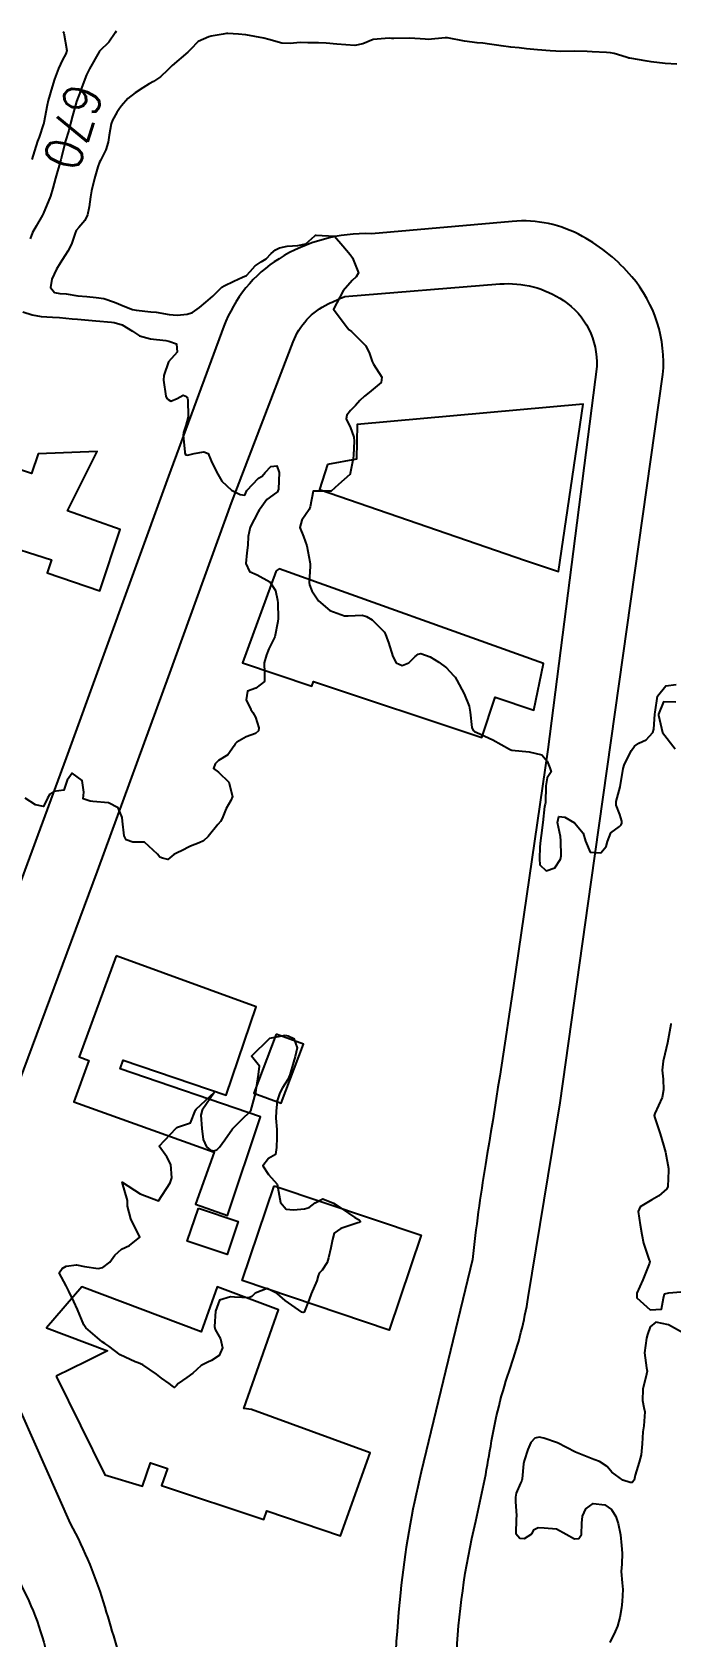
# Model space of a CAD drawing. Header units: metres. Extents: x 298520 to 308411, y 7433745 to 7450750.
# Drawn here: x 300346.1 to 300416, y 7446001.3 to 7446177.2 of the extents above; entities that cross this region are included whole.
import ezdxf
from ezdxf.enums import TextEntityAlignment as Align

# ---------------------------------------------------------------- set-up
doc = ezdxf.new("R2010")
doc.units = ezdxf.units.M
doc.header["$LTSCALE"] = 10
for name, color, linetype in [('Cotas', 45, 'Continuous'), ('Curvas de Nivel 1m', 11, 'Continuous'), ('Curvas de Nivel 5m', 15, 'Continuous'), ('Edificações', 30, 'Continuous'), ('Vias Primárias', 230, 'Continuous')]:
    doc.layers.add(name, color=color, linetype=linetype)
doc.styles.add('Style-STANDARD', font='STANDARD.shx')

msp = doc.modelspace()

# ---------------------------------------------------------------- linework, layer by layer
at = {"layer": 'Curvas de Nivel 1m', "flags": 128}
for points, elevation in [([(300349.42, 7446177.27), (300349.5, 7446177.23), (300349.54, 7446177.11), (300349.84, 7446175.23), (300349.75, 7446174.86), (300349.38, 7446174.19), (300348.94, 7446173.24), (300348.5, 7446172.1), (300348.24, 7446171.25), (300347.81, 7446169.74), (300347.7, 7446169.25), (300347.34, 7446167.29), (300347.33, 7446167.26), (300347.33, 7446167.24), (300347.3, 7446167.17), (300346.81, 7446165.73), (300346.65, 7446165.27), (300346.31, 7446164.22), (300346.02, 7446163.27)], 671), ([(300416.67, 7446173.71), (300415.39, 7446173.81), (300413.86, 7446173.99), (300413.39, 7446174.06), (300411.5, 7446174.38), (300411.39, 7446174.39), (300411.31, 7446174.41), (300411.1, 7446174.49), (300409.79, 7446174.91), (300409.4, 7446174.97), (300408.94, 7446174.99), (300407.4, 7446175.09), (300406.82, 7446175.13), (300405.4, 7446175.17), (300403.94, 7446175.13), (300403.4, 7446175.14), (300402.8, 7446175.19), (300401.4, 7446175.31), (300400.19, 7446175.42), (300399.4, 7446175.5), (300398.47, 7446175.59), (300397.4, 7446175.73), (300396.15, 7446175.93), (300395.41, 7446176.02), (300394.79, 7446176.07), (300393.41, 7446176.25), (300391.53, 7446176.61), (300391.41, 7446176.62), (300391.29, 7446176.61), (300389.41, 7446176.44), (300389.11, 7446176.45), (300387.41, 7446176.57), (300385.66, 7446176.55), (300385.41, 7446176.54), (300385.16, 7446176.56), (300383.41, 7446176.44), (300382.28, 7446175.96), (300381.4, 7446175.79), (300380.42, 7446175.85), (300379.41, 7446175.93), (300378.26, 7446176.04), (300377.41, 7446176.07), (300376.25, 7446176.08), (300375.41, 7446176.09), (300374.33, 7446176.01), (300373.41, 7446176.03), (300371.96, 7446176.42), (300371.42, 7446176.57), (300369.47, 7446176.94), (300369.42, 7446176.95), (300368.65, 7446177), (300367.49, 7446177.09), (300367.42, 7446177.1), (300367.34, 7446177.1), (300366.96, 7446177.02), (300365.67, 7446176.78), (300365.42, 7446176.74), (300364.25, 7446176.21), (300363.4, 7446175.32), (300363.27, 7446175.19), (300363.1, 7446175.06), (300361.38, 7446173.59), (300361.13, 7446173.34), (300360.92, 7446173.09), (300360.13, 7446172.33), (300359.35, 7446171.83), (300358.88, 7446171.58), (300358.17, 7446171.13), (300357.34, 7446170.57), (300356.53, 7446169.95), (300355.83, 7446169.15), (300355.62, 7446168.86), (300355.32, 7446168.41), (300354.87, 7446167.6), (300354.72, 7446167.17), (300354.5, 7446165.95), (300354.38, 7446165.17), (300354.12, 7446164.32), (300353.53, 7446163.18), (300353.44, 7446162.99), (300353.25, 7446162.46), (300352.87, 7446161.19), (300352.56, 7446159.85), (300352.45, 7446159.2), (300352.31, 7446158.08), (300352.12, 7446157.2), (300351.81, 7446156.57), (300351.16, 7446155.81), (300350.89, 7446155.48), (300350.76, 7446155.21), (300350.35, 7446154.01), (300349.96, 7446153.22), (300349.64, 7446152.71), (300349.12, 7446151.92), (300348.72, 7446151.24), (300348.2, 7446150.14), (300348.07, 7446149.25), (300348.51, 7446148.68), (300349.08, 7446148.58), (300349.77, 7446148.53), (300351.07, 7446148.34), (300352.03, 7446148.24), (300353.07, 7446148.16), (300353.92, 7446148.02), (300355.07, 7446147.64), (300356.2, 7446147.15), (300357.06, 7446146.83), (300357.44, 7446146.75), (300359.06, 7446146.59), (300359.64, 7446146.52), (300361.05, 7446146.28), (300361.93, 7446146.2), (300363.05, 7446146.31), (300363.61, 7446146.51), (300364.38, 7446147.05), (300365.07, 7446147.64), (300365.83, 7446148.28), (300366.56, 7446149.03), (300366.82, 7446149.29), (300367.09, 7446149.44), (300368.16, 7446149.95), (300369.1, 7446150.36), (300369.53, 7446150.57), (300369.93, 7446150.98), (300370.48, 7446151.61), (300371.12, 7446152.06), (300371.69, 7446152.4), (300372.24, 7446152.96), (300372.71, 7446153.38), (300373.14, 7446153.59), (300373.97, 7446153.77), (300375.14, 7446153.85), (300376.04, 7446154.02), (300377, 7446154.9), (300377.08, 7446154.97), (300377.15, 7446154.99), (300379.15, 7446154.88), (300380.08, 7446153.8), (300380.87, 7446152.85), (300381.13, 7446152.48), (300381.78, 7446150.84), (300381.54, 7446150.4), (300381.09, 7446150), (300380.13, 7446148.86), (300379.06, 7446146.88), (300380.55, 7446144.86), (300380.79, 7446144.61), (300381.03, 7446144.41), (300382.61, 7446142.83), (300383, 7446142.02), (300383.29, 7446141.12), (300383.45, 7446140.82), (300384.36, 7446139.42), (300384.26, 7446138.81), (300382.95, 7446137.72), (300382.44, 7446137.34), (300381.93, 7446136.84), (300381.46, 7446136.32), (300380.93, 7446135.77), (300380.52, 7446135.25), (300380.43, 7446134.86), (300380.58, 7446134.53), (300380.9, 7446133.95), (300381.28, 7446132.85), (300381.32, 7446132.41), (300381.26, 7446130.85), (300381.22, 7446130.49), (300380.9, 7446128.85), (300380.89, 7446128.8), (300380.84, 7446128.75), (300379.6, 7446127.64), (300378.82, 7446126.93), (300378.79, 7446126.91), (300376.82, 7446126.9), (300376.51, 7446125.19), (300376.39, 7446124.9), (300375.59, 7446123.73), (300375.37, 7446122.92), (300375.77, 7446121.93), (300376.14, 7446120.91), (300376.45, 7446119.18), (300376.5, 7446118.9), (300376.51, 7446118.69), (300376.39, 7446116.9), (300376.44, 7446116.64), (300376.69, 7446116), (300377.4, 7446114.89), (300378.67, 7446113.83), (300380.27, 7446113.25), (300380.66, 7446113.23), (300382.18, 7446113.31), (300382.66, 7446113.17), (300383.28, 7446112.82), (300384.64, 7446111.47), (300384.84, 7446111.01), (300384.91, 7446110.81), (300385.09, 7446110.34), (300385.54, 7446108.8), (300385.92, 7446108.11), (300386.59, 7446107.79), (300387.29, 7446108.08), (300388.01, 7446108.77), (300388.33, 7446109.04), (300388.61, 7446109.1), (300389.64, 7446108.75), (300390.6, 7446108.18), (300391.43, 7446107.56), (300392.21, 7446106.72), (300392.38, 7446106.51), (300392.58, 7446106.21), (300393.38, 7446104.7), (300393.91, 7446103.33), (300394.04, 7446102.69), (300394.19, 7446101.02), (300394.34, 7446100.69), (300394.51, 7446100.56), (300394.74, 7446100.46), (300396.5, 7446099.66), (300398.32, 7446098.64), (300398.48, 7446098.55), (300398.6, 7446098.52), (300400.48, 7446098.34), (300401.88, 7446098), (300402.47, 7446097.32), (300402.73, 7446096.59), (300402.88, 7446096.16), (300402.45, 7446095.49), (300402.32, 7446094.59), (300402.26, 7446092.75), (300402.23, 7446092.59), (300402.17, 7446092.36), (300401.99, 7446090.6), (300401.8, 7446089.17), (300401.72, 7446088.6), (300401.67, 7446087.92), (300401.63, 7446086.6), (300401.67, 7446085.93), (300402.33, 7446085.29), (300403.3, 7446085.61), (300403.92, 7446086.57), (300403.99, 7446086.93), (300403.97, 7446088.57), (300403.9, 7446089.04), (300403.59, 7446090.58), (300403.72, 7446091.26), (300404.4, 7446091.19), (300405.46, 7446090.56), (300406.38, 7446089.42), (300406.64, 7446088.55), (300407.15, 7446087.34), (300408.35, 7446087.28), (300408.9, 7446087.97), (300409.05, 7446088.51), (300409.44, 7446089.44), (300410.39, 7446090.15), (300410.56, 7446090.32), (300410.63, 7446090.5), (300410.65, 7446090.75), (300410.4, 7446091.48), (300410.02, 7446092.5), (300410.02, 7446092.9), (300410.44, 7446094.5), (300410.79, 7446096.5), (300410.94, 7446096.97), (300411.7, 7446098.48), (300412.03, 7446098.94), (300412.5, 7446099.29), (300413.3, 7446099.66), (300414.04, 7446100.45), (300414.15, 7446100.82), (300414.26, 7446102.45), (300414.28, 7446102.7), (300414.55, 7446104.45), (300415.45, 7446105.57), (300416.57, 7446105.7)], 669), ([(300416.55, 7446103.77), (300415.18, 7446103.81), (300414.64, 7446102.45), (300414.64, 7446102.34), (300415.1, 7446100.44), (300416.49, 7446098.68)], 669), ([(300416, 7446068.55), (300415.98, 7446068.43), (300415.72, 7446066.82), (300415.65, 7446066.43), (300415.34, 7446065.19), (300415.15, 7446064.44), (300415.06, 7446063.45), (300415.14, 7446062.44), (300415.2, 7446061.28), (300415.04, 7446060.44), (300414.24, 7446058.67), (300414.17, 7446058.45), (300414.25, 7446058.21), (300414.84, 7446056.44), (300415.21, 7446055.2), (300415.43, 7446054.44), (300415.73, 7446052.64), (300415.74, 7446052.43), (300415.66, 7446050.69), (300415.56, 7446050.43), (300414.69, 7446049.65), (300413.9, 7446049.21), (300412.65, 7446048.47), (300412.42, 7446047.93), (300412.65, 7446046.47), (300412.81, 7446045.42), (300412.99, 7446044.46), (300413.64, 7446042.62), (300413.68, 7446042.45), (300413.65, 7446042.29), (300412.94, 7446040.46), (300412.28, 7446038.98), (300412.28, 7446038.47), (300413.75, 7446037.16), (300414.97, 7446037.23), (300415.19, 7446038.44), (300415.3, 7446038.91), (300415.78, 7446039.04), (300417.08, 7446039.12)], 669), ([(300417.72, 7446034.41), (300415.73, 7446035.53), (300414.36, 7446035.82), (300413.73, 7446035.31), (300413.44, 7446034.45), (300413.34, 7446034.07), (300413.13, 7446032.46), (300413.34, 7446030.79), (300413.39, 7446030.45), (300413.33, 7446030.12), (300412.94, 7446028.46), (300412.88, 7446027.22), (300413.05, 7446026.46), (300413.14, 7446025.98), (300413.04, 7446024.46), (300412.94, 7446023.8), (300412.87, 7446022.46), (300412.75, 7446021.28), (300412.52, 7446020.47), (300412.1, 7446019.03), (300411.99, 7446018.47), (300411.77, 7446018.24), (300411.53, 7446018.24), (300410.73, 7446018.49), (300409.54, 7446019.35), (300409.01, 7446019.97), (300408.2, 7446020.52), (300407.56, 7446020.76), (300407.21, 7446020.88), (300405.57, 7446021.56), (300403.58, 7446022.57), (300402.08, 7446023.08), (300401.59, 7446023.21), (300401.09, 7446023.1), (300400.66, 7446022.61), (300400.35, 7446021.84), (300399.95, 7446020.62), (300399.88, 7446020.29), (300399.73, 7446018.62), (300399.69, 7446018.46), (300399.53, 7446018.16), (300399.06, 7446017.07), (300398.97, 7446016.63), (300398.97, 7446016.1), (300399.11, 7446014.63), (300399.07, 7446014.22), (300399.02, 7446012.63), (300399.46, 7446012.14), (300399.98, 7446012.09), (300400.77, 7446012.61), (300401.02, 7446013.06), (300401.47, 7446013.28), (300402.13, 7446013.25), (300403.47, 7446013.14), (300404.53, 7446012.56), (300405.46, 7446012.06), (300405.92, 7446012.08), (300406.22, 7446012.54), (300406.25, 7446013.77), (300406.33, 7446014.54), (300406.69, 7446015.34), (300407.5, 7446015.93), (300408.77, 7446015.79), (300409.49, 7446015.26), (300409.96, 7446014.5), (300410.23, 7446013.74), (300410.48, 7446012.49), (300410.6, 7446011.34), (300410.67, 7446010.49), (300410.64, 7446009.27), (300410.57, 7446008.49), (300410.66, 7446007.22), (300410.73, 7446006.49), (300410.68, 7446005.17), (300410.6, 7446004.49), (300410.41, 7446003.43), (300410.14, 7446002.49), (300409.92, 7446001.91), (300409.32, 7446000.69)], 669)]:
    msp.add_lwpolyline(points, dxfattribs=dict(at, elevation=elevation))
at = {"layer": 'Curvas de Nivel 5m', "elevation": 670, "flags": 128}
for points in [[(300355.24, 7446177.35), (300355.15, 7446177.16), (300354.45, 7446176.13), (300353.47, 7446175.18), (300353.43, 7446175.14), (300353.39, 7446175.09), (300352.34, 7446173.2), (300352.02, 7446172.54), (300351.5, 7446171.21), (300351.34, 7446170.76), (300350.92, 7446169.62), (300350.79, 7446169.22), (300350.46, 7446168.07), (300350.26, 7446167.22), (300350.06, 7446166.46), (300349.69, 7446165.23), (300349.6, 7446164.9), (300349.26, 7446163.52), (300349.19, 7446163.23), (300349.16, 7446163.14), (300348.6, 7446161.24), (300348.33, 7446160.13), (300348.06, 7446159.25), (300347.26, 7446157.33), (300347.23, 7446157.26), (300347.21, 7446157.23), (300347.18, 7446157.18), (300346.48, 7446155.95), (300346.11, 7446155.27), (300345.85, 7446154.57)], [(300345.05, 7446146.56), (300346.07, 7446146.25), (300347.05, 7446146.07), (300348.3, 7446145.98), (300349.04, 7446145.96), (300350.44, 7446145.82), (300351.04, 7446145.76), (300352.62, 7446145.62), (300353.04, 7446145.59), (300354.76, 7446145.44), (300355.04, 7446145.39), (300355.92, 7446145.15), (300357.03, 7446144.47), (300357.82, 7446143.93), (300359.02, 7446143.61), (300360.69, 7446143.42), (300361.02, 7446143.37), (300361.87, 7446143.08), (300361.93, 7446142.15), (300360.99, 7446141.09), (300360.49, 7446139.58), (300360.44, 7446139.1), (300360.71, 7446137.33), (300360.81, 7446137.09), (300360.94, 7446136.96), (300361.24, 7446136.78), (300361.94, 7446137.08), (300362.6, 7446137.42), (300362.95, 7446137.3), (300363.05, 7446137.18), (300363.07, 7446137.07), (300363.09, 7446136.92), (300363.14, 7446135.07), (300362.9, 7446134.1), (300362.63, 7446133.34), (300362.61, 7446133.07), (300362.76, 7446131.18), (300362.79, 7446131.07), (300362.87, 7446130.91), (300363.08, 7446130.86), (300363.8, 7446131.06), (300364.87, 7446131.24), (300365.32, 7446131.04), (300365.66, 7446130.23), (300366.24, 7446129.03), (300366.83, 7446128.01), (300367.87, 7446127.01), (300368.82, 7446126.53), (300369.33, 7446126.48), (300369.58, 7446126.99), (300370.84, 7446128.35), (300371.24, 7446128.56), (300371.58, 7446128.96), (300372.18, 7446129.63), (300372.85, 7446129.7), (300373.09, 7446128.95), (300373.02, 7446127.14), (300372.96, 7446126.95), (300372.92, 7446126.85), (300372.82, 7446126.75), (300371.76, 7446126.01), (300371.01, 7446124.97), (300370.93, 7446124.83), (300370.79, 7446124.63), (300369.93, 7446122.98), (300369.73, 7446121.96), (300369.68, 7446120.99), (300369.58, 7446120.15), (300369.45, 7446118.99), (300369.85, 7446118.11), (300370.71, 7446117.74), (300372.1, 7446116.96), (300372.69, 7446116.02), (300372.94, 7446114.95), (300372.97, 7446114.66), (300372.99, 7446112.95), (300372.96, 7446112.63), (300372.63, 7446110.95), (300371.96, 7446109.61), (300371.71, 7446108.96), (300371.47, 7446108.08), (300371.49, 7446106.96), (300371.5, 7446106.04), (300370.57, 7446105.32), (300369.64, 7446104.98), (300369.49, 7446104.04), (300370, 7446102.98), (300370.21, 7446102.65), (300370.52, 7446102.14), (300370.88, 7446100.97), (300370.83, 7446100.64), (300370.5, 7446100.34), (300369.5, 7446099.98), (300368.49, 7446099.4), (300368.29, 7446099.2), (300368.18, 7446099), (300367.47, 7446098.01), (300366.47, 7446097.37), (300366.11, 7446097.03), (300365.93, 7446096.5), (300366.45, 7446096.09), (300367.6, 7446095.01), (300367.98, 7446093.44), (300367.82, 7446093.01), (300367.29, 7446092.12), (300366.87, 7446091.02), (300366.7, 7446090.71), (300366.39, 7446090.36), (300365.32, 7446089.04), (300364.84, 7446088.57), (300364.36, 7446088.37), (300363.41, 7446088), (300362.35, 7446087.45), (300362.08, 7446087.34), (300361.59, 7446087.08), (300360.9, 7446086.52), (300360.34, 7446086.68), (300360.04, 7446086.79), (300359.8, 7446087.1), (300358.36, 7446088.45), (300357.07, 7446088.43), (300356.37, 7446088.68), (300356.12, 7446089.14), (300355.97, 7446090.73), (300355.93, 7446091.15), (300355.46, 7446092.21), (300354.41, 7446092.73), (300352.7, 7446092.89), (300352.41, 7446092.91), (300351.65, 7446093.2), (300351.71, 7446093.91), (300351.53, 7446095.2), (300350.45, 7446095.99), (300349.88, 7446095.22), (300349.53, 7446094.12), (300348.42, 7446093.99), (300347.98, 7446093.69), (300347.75, 7446093.25), (300347.3, 7446092.36), (300346.41, 7446092.52), (300345.29, 7446093.27)]]:
    msp.add_lwpolyline(points, dxfattribs=at)
msp.add_lwpolyline([(300373.75, 7446067.29), (300374.11, 7446067.2), (300374.7, 7446066.92), (300375.08, 7446065.9), (300374.87, 7446064.92), (300374.69, 7446064.31), (300374.27, 7446062.93), (300374.05, 7446062.4), (300373.48, 7446061.49), (300373.18, 7446060.94), (300372.9, 7446060.06), (300372.77, 7446058.94), (300372.76, 7446058.19), (300372.84, 7446056.94), (300372.85, 7446056.06), (300372.81, 7446054.94), (300372.7, 7446054.2), (300371.95, 7446053.74), (300371.31, 7446052.96), (300371.93, 7446051.98), (300372.89, 7446050.94), (300373.11, 7446049.73), (300373.24, 7446048.94), (300373.88, 7446048.2), (300374.67, 7446048.13), (300375.88, 7446048.22), (300376.41, 7446048.38), (300377.04, 7446048.89), (300377.9, 7446049.34), (300379.06, 7446048.87), (300379.88, 7446048.29), (300381.41, 7446047.29), (300381.87, 7446047.01), (300382.01, 7446046.83), (300381.92, 7446046.77), (300381.86, 7446046.75), (300381.74, 7446046.71), (300379.86, 7446046.09), (300379.14, 7446045.58), (300378.93, 7446044.87), (300378.75, 7446043.95), (300378.5, 7446042.87), (300378.35, 7446042.34), (300377.8, 7446041.51), (300377.49, 7446041.19), (300377.39, 7446040.89), (300377.24, 7446040.34), (300376.61, 7446038.9), (300376.38, 7446038.29), (300375.83, 7446036.91), (300375.74, 7446036.86), (300375.59, 7446036.91), (300373.76, 7446038.19), (300372.9, 7446038.94), (300371.78, 7446039.49), (300370.47, 7446038.97), (300370.12, 7446038.62), (300369.77, 7446038.47), (300368.22, 7446038.54), (300367.77, 7446038.57), (300366.57, 7446038.21), (300366.14, 7446037.02), (300366.04, 7446035.34), (300366.11, 7446035.02), (300366.69, 7446033.99), (300366.9, 7446033.01), (300366.55, 7446032.16), (300365.68, 7446031.59), (300365.29, 7446031.42), (300364.57, 7446031.04), (300364.09, 7446030.63), (300363.66, 7446030.22), (300362.98, 7446029.73), (300362.05, 7446029.07), (300361.86, 7446028.86), (300361.65, 7446028.66), (300361.38, 7446028.81), (300361.06, 7446029.08), (300360.23, 7446029.66), (300359.66, 7446030.1), (300358.17, 7446031.12), (300357.68, 7446031.34), (300357.33, 7446031.47), (300355.69, 7446032.21), (300354.44, 7446033.16), (300354.01, 7446033.47), (300353.71, 7446033.66), (300351.95, 7446035.19), (300351.73, 7446035.52), (300351.04, 7446037.2), (300350.64, 7446038.09), (300350.07, 7446039.22), (300349.98, 7446039.42), (300349.78, 7446039.78), (300349.02, 7446041.23), (300349.34, 7446041.69), (300349.8, 7446041.93), (300350.93, 7446042.08), (300351.8, 7446041.91), (300353.28, 7446041.69), (300353.8, 7446041.79), (300354.57, 7446042.4), (300355.1, 7446043.15), (300355.83, 7446043.8), (300356.73, 7446044.23), (300357.84, 7446045.12), (300356.86, 7446047.13), (300356.49, 7446048.53), (300356.51, 7446049.13), (300355.91, 7446051.14), (300357.9, 7446049.87), (300359.89, 7446049.1), (300361.18, 7446051.08), (300361.36, 7446051.64), (300361.24, 7446053.08), (300360.81, 7446053.94), (300359.96, 7446055.1), (300361.82, 7446057.07), (300361.9, 7446057.15), (300361.98, 7446057.19), (300363.38, 7446057.67), (300363.95, 7446059.05), (300364.01, 7446059.16), (300366.03, 7446061.02), (300364.66, 7446059.04), (300364.53, 7446058.51), (300364.65, 7446057.04), (300364.77, 7446055.84), (300365.16, 7446055.03), (300365.58, 7446054.65), (300365.96, 7446054.6), (300366.27, 7446054.71), (300366.56, 7446055.01), (300367.17, 7446055.81), (300367.98, 7446057), (300369, 7446057.99), (300370.01, 7446058.98), (300370.57, 7446060.97), (300370.62, 7446061.55), (300370.84, 7446062.97), (300370.97, 7446063.87), (300370.08, 7446064.98), (300372.1, 7446066.95)], close=True, dxfattribs=at)
at = {"layer": 'Edificações'}
for points in [[(300378.39, 7446129.82), (300377.52, 7446127.08), (300400.07, 7446119.31), (300403.69, 7446118.11), (300406.41, 7446136.46), (300381.66, 7446134.22), (300381.58, 7446130.41)], [(300334.71, 7446126.18), (300335.87, 7446123.78), (300335.39, 7446122.38), (300341.82, 7446120.2), (300342.19, 7446121.29), (300348.16, 7446119.4), (300347.7, 7446117.97), (300353.48, 7446115.98), (300355.71, 7446122.72), (300349.93, 7446124.76), (300353.17, 7446131.25), (300346.71, 7446131), (300346, 7446128.84), (300343.77, 7446129.58), (300343.92, 7446130.85), (300338.43, 7446130.5), (300338.58, 7446128.05), (300335.38, 7446126.69)], [(300372.78, 7446118.18), (300369.08, 7446108.09), (300376.67, 7446105.53), (300376.85, 7446106.04), (300395.3, 7446099.9), (300396.77, 7446104.33), (300401.01, 7446102.92), (300402.06, 7446108.01), (300373.11, 7446118.39)], [(300355.26, 7446075.97), (300351.21, 7446064.89), (300352.28, 7446064.5), (300350.62, 7446059.95), (300366, 7446054.46), (300363.96, 7446048.74), (300367.44, 7446047.5), (300371.06, 7446058.33), (300355.69, 7446063.57), (300356.02, 7446064.54), (300367.3, 7446060.7), (300370.6, 7446070.39)], [(300372.78, 7446067.4), (300370.33, 7446060.93), (300373.32, 7446059.8), (300375.77, 7446066.27)], [(300372.56, 7446050.76), (300388.66, 7446045.33), (300385.15, 7446034.93), (300369.05, 7446040.36)], [(300364.26, 7446048.31), (300368.63, 7446046.84), (300367.41, 7446043.21), (300363.04, 7446044.69)], [(300348.68, 7446029.87), (300354, 7446019.06), (300358.15, 7446017.82), (300359.01, 7446020.4), (300360.87, 7446019.78), (300360.24, 7446017.89), (300371.42, 7446014.16), (300371.74, 7446015.14), (300379.81, 7446012.37), (300383.07, 7446021.47), (300370.06, 7446026.24), (300369.25, 7446026.34), (300373.02, 7446037.17), (300366.31, 7446039.7), (300364.57, 7446034.76), (300351.5, 7446039.68), (300347.62, 7446035.17), (300354.31, 7446032.65), (300351.98, 7446031.49)]]:
    msp.add_lwpolyline(points, close=True, dxfattribs=at)
at = {"layer": 'Vias Primárias'}
for points in [[(300392.5, 7445998.63, -0.047134), (300394.63, 7446013.98, 0.017601), (300396.27, 7446022.23, -0.042578), (300398.47, 7446030.95, 0.042355), (300400.38, 7446038.5), (300403.88, 7446059.86), (300407.27, 7446084.04), (300415.13, 7446139.69, 0.20119), (300411.73, 7446150.42, 0.089996), (300406.33, 7446154.85, 0.149919), (300398.64, 7446156.49), (300383.21, 7446155.14, 0.148554), (300373.09, 7446152.4, 0.165785), (300367.06, 7446144.99), (300360.99, 7446128.56), (300349.8, 7446097.66), (300336.28, 7446061.02, 0.077169), (300331.69, 7446045.05, 0.135604), (300333.51, 7446032.52), (300337.68, 7446023.01), (300344.89, 7446006.9, -0.072738), (300348.03, 7445997.77, -0.141208)], [(300356.54, 7445996.21, 0.000451), (300354.06, 7446004.55, 0.049818), (300350.27, 7446013.75), (300340.85, 7446034.93, -0.034937), (300338.84, 7446040.46, -0.138116), (300338.8, 7446048.66), (300343.74, 7446059.67), (300353.21, 7446085.24), (300361.12, 7446106.96), (300367.87, 7446125.63), (300374.63, 7446143.28, -0.192233), (300378.47, 7446147.44, -0.010096), (300380.29, 7446148.26), (300397.29, 7446149.63, -0.168901), (300404.23, 7446147.82, -0.263469), (300407.88, 7446140.57), (300402.53, 7446098.6), (300398.72, 7446072.47, -0.00502), (300395.7, 7446053.08, 0.01433), (300394.28, 7446042.69), (300388.66, 7446019.41, 0.033572), (300386.39, 7446006.15, 0.0274), (300385.58, 7445989.14)]]:
    msp.add_lwpolyline(points, format="xyb", dxfattribs=at)

# ---------------------------------------------------------------- texts
at = {"layer": 'Cotas', "style": 'Style-STANDARD'}
msp.add_text('670', height=4, rotation=251.8844, dxfattribs=at).set_placement((300350.55, 7446166.87, 670), align=Align.MIDDLE_CENTER)

doc.saveas('drawing.dxf')
